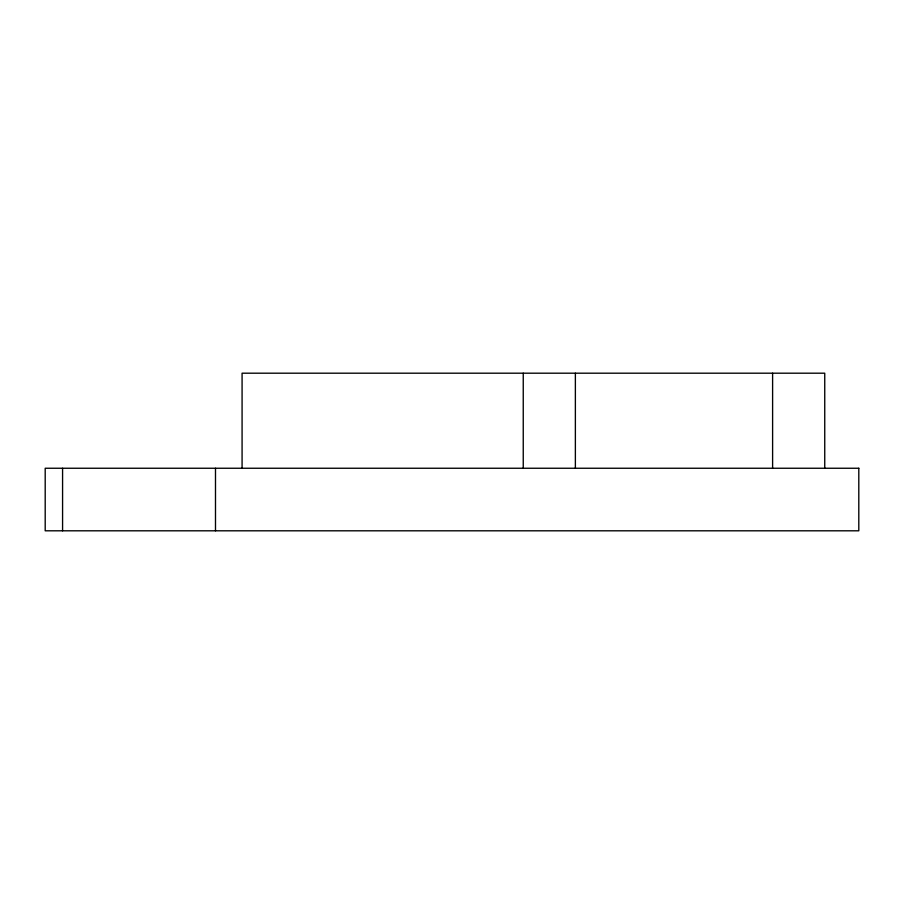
<?xml version="1.0" encoding="UTF-8"?>
<svg xmlns="http://www.w3.org/2000/svg" width="904" height="904" viewBox="0 0 904 904"><rect width="100%" height="100%" fill="white"/><g stroke="black" fill="none" stroke-linecap="round" stroke-linejoin="round"><path stroke-width="1.36" d="M824.742 468.249L824.742 373.194L242.08 373.194L242.08 468.249M772.604 373.194L772.604 468.249M575.373 373.194L575.373 468.249M523.246 373.194L523.246 468.249M215.491 468.249L215.491 530.806M62.579 468.249L62.579 530.806M858.8 468.249L45.2 468.249L45.2 530.806L858.8 530.806L858.8 468.249"/></g></svg>
